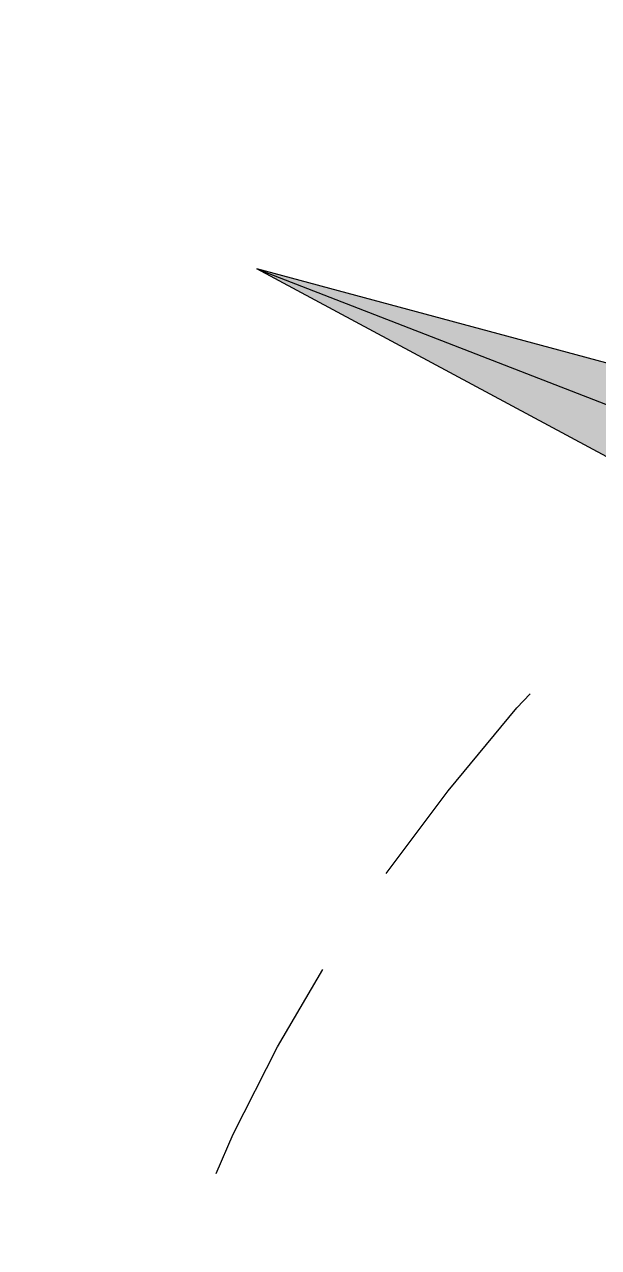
# Paper-space layout 'TOP_A1_00200_01-01-2017_MODELE' of a CAD drawing. Header units: millimetres. Extents: x -52 to 816, y -6 to 294.
# Drawn here: x -34.84 to -31.1, y 57.88 to 65.84 of the extents above; entities that cross this region are included whole.
import ezdxf

# ---------------------------------------------------------------- set-up
doc = ezdxf.new("R2010")
doc.units = ezdxf.units.MM
doc.header["$LTSCALE"] = 2
doc.linetypes.add('CACHEX2', pattern=[0.75, 0.5, -0.25])
doc.layers.add('LOGO', color=7, linetype='Continuous')

# ---------------------------------------------------------------- blocks, each defined once
blk = doc.blocks.new('A$C581E6685')
at = {"layer": 'LOGO'}
for color, points in [(40, [(-56.2481, 30.5655), (-39.8519, 24.2064), (-40.7961, 26.4076)]), (32, [(-39.8519, 24.2064), (-42.1559, 23.0023), (-56.2481, 30.5655)])]:
    blk.add_hatch(color=color, dxfattribs=at).paths.add_polyline_path(points)
at = {"layer": 'LOGO', "color": 40}
blk.add_lwpolyline([(-56.2481, 30.5655), (-39.8519, 24.2064), (-40.7961, 26.4076)], close=True, dxfattribs=at)
at = {"layer": 'LOGO', "color": 32}
blk.add_lwpolyline([(-39.8519, 24.2064), (-42.1559, 23.0023), (-56.2481, 30.5655)], close=True, dxfattribs=at)
at = {"layer": 'LOGO', "color": 32, "linetype": 'CACHEX2', "ltscale": 1.5}
blk.add_ellipse((-38.0538, 23.8138), major_axis=(-19.0311, -3.534), ratio=0.590567, dxfattribs=at)

psp = doc.layouts.new('TOP_A1_00200_01-01-2017_MODELE')

# ---------------------------------------------------------------- block references
at = {"layer": 'LOGO'}
psp.add_blockref('A$C581E6685', (22.9208, 33.6824), dxfattribs=at)

doc.saveas('drawing.dxf')
